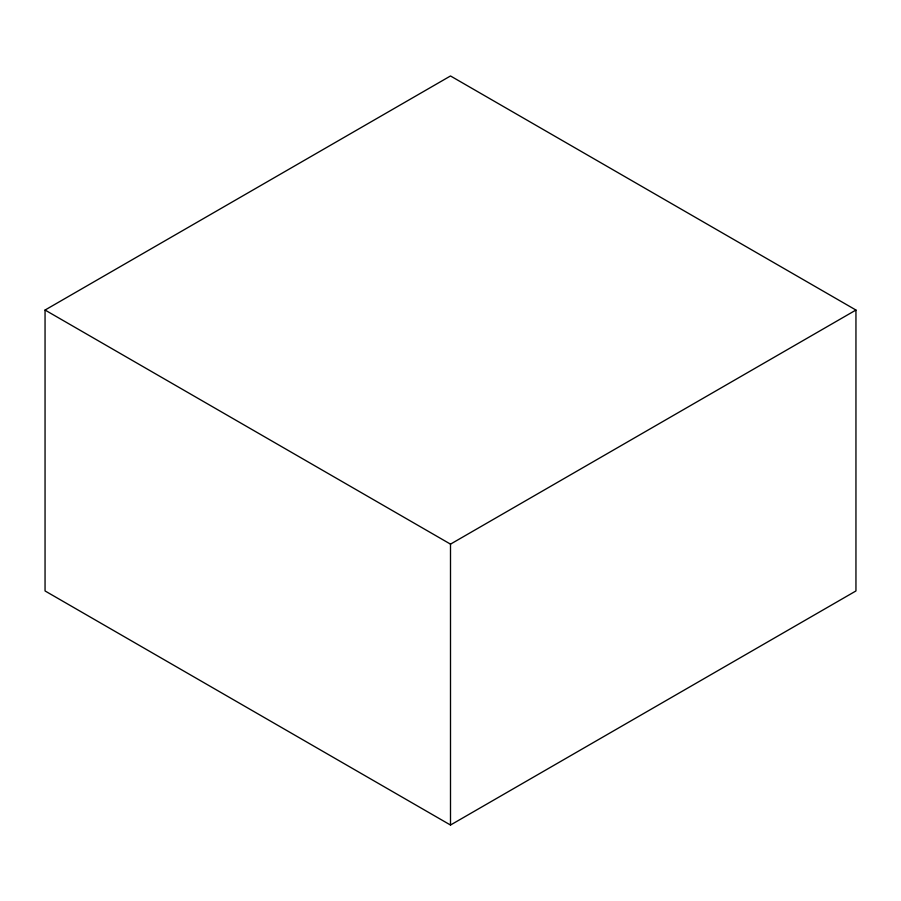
<?xml version="1.0" encoding="UTF-8"?>
<svg xmlns="http://www.w3.org/2000/svg" width="901" height="901" viewBox="0 0 901 901"><rect width="100%" height="100%" fill="white"/><g stroke="black" fill="none" stroke-linecap="round" stroke-linejoin="round"><path stroke-width="1.35" d="M45.05 310.045L450.5 75.966L855.95 310.045L855.95 590.955L450.5 825.034L45.05 590.955L45.05 310.045L450.5 544.136L855.95 310.045M450.5 544.136L450.5 825.034"/></g></svg>
